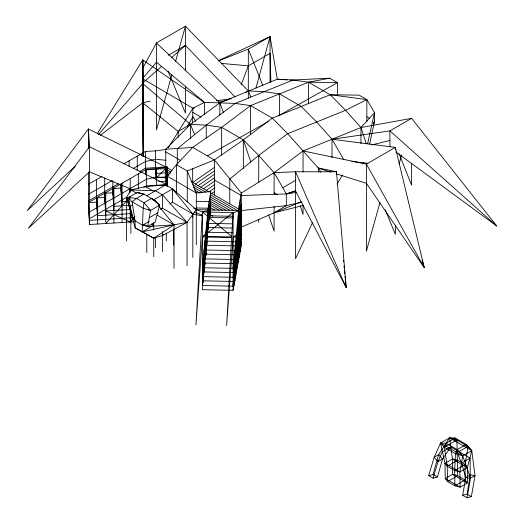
<?xml version="1.0" encoding="UTF-8"?>
<svg xmlns="http://www.w3.org/2000/svg" width="524" height="524" viewBox="0 0 524 524"><rect width="100%" height="100%" fill="white"/><g stroke="black" fill="none" stroke-linecap="round" stroke-linejoin="round"><path stroke-width="0.79" d="M232.695 223.866L208.473 223.368L210.635 211.617L210.635 215.233L212.882 216.111M428.711 475.674L433.047 474.515L438.64 454.616L449.559 437.822L471.77 450.647L462.771 455.841L459.895 471.888L460.144 487.156L445.236 478.55L452.474 474.371L457.688 475.707L465.07 479.971L454.937 485.82L454.675 470.591L455.421 453.673L457.223 449.625L466.216 444.431L471.77 450.647L467.356 467.578L459.895 471.888L454.675 470.591L447.214 466.288L444.981 463.275L452.435 458.972L457.655 460.262L465.116 464.565L465.07 479.971L467.382 482.977L460.144 487.156L454.937 485.82L447.555 481.556L445.236 478.55L444.981 463.275L440.56 443.016L449.559 437.822L455.114 438.018L466.216 444.431L471.77 450.647L475.006 475.615L471.371 496.641L467.041 497.8L462.699 495.291L465.738 477.547L461.539 463.065L457.223 452.638L457.223 449.625L446.114 443.212L440.56 443.016L434.141 457.216L428.711 475.674L433.053 478.176L437.455 476.997L442.544 458.978L450.797 446.965L449.559 437.822L456.915 439.99L468.017 446.402L465.116 464.565L467.356 467.578L467.382 482.977L452.474 474.371L452.435 458.972L450.797 446.965L442.23 451.917L438.057 461.565L433.053 478.176M302.204 202.041L286.34 205.644L241.309 210.569L196.304 209.652L187.035 222.359L162.427 235.564L153.742 238.237L142.161 231.883L143.229 208.264L143.969 202.722L151.429 198.413L155.825 200.993L159.578 205.238L155.156 222.169L147.703 226.479L142.482 225.182L135.022 220.879L132.788 217.866L126.533 197.45L130.876 189.93L145.351 186.59L165.617 184.92L172.56 188.928L196.304 209.652L202.336 212.004M192.57 123.094L192.911 108.245L143.268 79.157L142.783 59.933L204.445 102.37L235.204 103.411L250.583 105.606L272.297 118.142L287.676 133.705L318.441 168.178L320.911 172.291M202.415 283.857L208.473 221.698L210.635 209.947L202.415 211.945L195.93 324.965L202.415 237.012L207.609 232.25L208.473 227.547L232.695 228.045M235.695 263.696L205.015 263.068L204.144 267.764L234.831 268.393L237.431 266.827L241.322 210.576L233.101 212.574L226.61 325.594L233.101 237.641L238.296 232.879L241.322 216.425M205.768 255.817L206.744 241.125L207.609 236.429L231.831 236.92M210.314 216.163L210.635 211.617M202.415 267.142L208.473 204.982L210.628 192.439M202.415 277.17L206.711 233.069M233.101 267.771L239.16 205.611L241.309 193.068L274.104 172.671L303.055 150.945L360.957 127.542L411.622 118.352L496.667 225.949L395.843 151.953M233.101 277.799L239.16 215.639L241.309 203.882L241.322 212.246L239.16 223.997L233.101 286.156L202.415 285.528L203.567 279.259M233.101 284.486L239.16 222.327L241.322 210.576L210.327 192.681M462.699 495.291L467.1 494.112L470.224 474.954L470.107 458.12L450.797 446.965M187.035 265.819L187.035 222.359L174.007 224.862L147.703 226.479L150.578 210.432L143.969 202.722L136.515 198.413L128.367 197.607L132.788 217.866L134.648 218.94M467.041 497.8L470.506 478.209L462.771 455.841L457.223 449.625M205.88 255.581L205.88 250.007L207.262 242.488M206.168 252.62L205.015 258.889L235.695 259.518L241.322 228.962M204.583 269.598L203.279 276.646L233.966 277.275L241.322 237.313M241.322 220.604L237.431 241.754L234.831 280.93L234.831 250.007M241.322 224.783L236.56 250.636L205.88 250.007M234.831 268.393L241.322 233.141M233.101 286.156L241.322 241.492M233.101 290.335L233.101 212.574L202.415 211.945L202.415 289.707L233.101 290.335L241.322 245.671L241.309 193.068L214.395 159.925L192.681 147.395L165.761 149.248L165.761 183.557L166.914 184.697M369.616 144.224L374.529 121.168L374.529 112.608L366.839 99.599L359.15 95.158L330.199 94.739L272.297 118.142L243.346 139.869L214.395 159.925L187.258 171.001L176.398 164.733L167.353 176.228L167.353 186.066M367.606 143.727L374.529 112.608L360.957 127.542L360.957 143.589M210.628 203.253L208.473 215.01L206.744 232.767L206.744 222.739M255.987 87.98L270.037 36.608L218.37 60.66M399.065 164.274L401.6 154.993M171.826 74.893L156.473 129.834L156.473 42.916L185.424 26.2L248.324 90.927L250.767 96.927M175.533 61.616L185.424 26.2L185.424 70.707M380.005 202.362L366.407 251.035L366.407 164.117L395.358 147.401L424.309 267.751L366.407 183.341L336.231 173.804M373.402 125.046L374.529 121.168L373.723 122.505M241.21 84.587L248.324 65.854L270.037 53.324L270.888 81.79M444.313 447.26L446.114 443.212L455.114 438.018L456.915 439.99L457.688 475.707L447.555 481.556L447.214 466.288L444.313 447.26L440.56 443.016L462.771 455.841L455.421 453.673L444.313 447.26L456.915 439.99M312.533 222.582L295.536 258.679L295.536 171.761L336.474 171.761L346.194 287.65L295.536 190.985L286.34 193.946L241.309 195.524L214.395 179.987M362.87 164.064L363.636 162.623M142.967 67.878L156.473 42.916L219.825 102.887L223.584 112.817M187.487 126.402L192.911 116.603L195.793 121.398M337.109 183.976L342.565 174.983M168.243 147.827L192.911 108.245L204.445 102.37L156.473 62.14L142.79 78.338M97.326 133.594L142.783 59.933L143.209 156.669M171.872 170.477L165.767 166.953L88.405 129.028L27.333 210.543L75.233 166.278M273.148 173.942L274.104 172.671L295.536 171.761L346.194 287.65L345.061 276.338M142.233 80.421L143.268 79.157L143.268 156.624M98.479 134.491L142.783 83.571L190.422 124.358L194.705 134.851M127.66 199.709L105.776 223.512L105.776 192.59M162.427 235.564L163.508 234.411M165.761 149.248L190.422 124.358L219.825 102.887L277.275 79.229L293.106 80.015L308.485 82.203L337.436 82.622L337.436 94.864M165.754 168.623L156.597 177.538L165.761 176.974M113.918 210.478L112.83 192.76L104.689 193.258L105.776 210.976L130.207 222.012L133.07 219.228M142.155 83.526L161.654 66.352M171.407 57.764L185.424 45.424L234.962 96.901M278.126 116.014L337.436 82.622L329.747 78.181L293.106 80.015L235.204 103.411L206.253 125.138L177.302 148.75L177.302 164.11M366.839 121.627L366.839 99.599L345.578 110.309L287.676 133.705L258.725 155.438L229.774 179.044L229.774 203.908M233.101 212.574L202.415 237.012L231.49 237.608M100.326 135.323L142.783 102.796L150.192 101.132M176.398 193.389L176.398 164.733L192.681 147.395L221.632 127.332L250.583 105.606L308.485 82.203L329.747 78.181M214.395 167.451L192.681 182.496L192.681 168.243M195.4 184.062L214.48 170.844M198.111 185.627L214.558 174.23M200.823 187.192L214.643 177.623M203.541 188.758L214.729 181.009M206.253 190.33L214.807 184.402M214.892 187.795L208.971 191.895L191.286 181.684M211.683 193.461L214.316 191.64M153.742 256.622L153.742 238.237L174.007 224.862L158.811 206.063M178.186 137.353L178.186 131.504L190.422 124.358L206.253 125.138L221.632 127.332L243.346 139.869L258.725 155.438L274.104 172.671L286.34 193.946L286.34 205.644L274.104 212.79L241.309 227.18M245.605 92.519L248.324 90.927L264.155 91.713L279.534 93.907L301.248 106.444L316.627 122.007L332.006 139.246L343.836 159.807M168.492 55.197L185.424 45.424M287.047 79.903L277.275 79.229L270.037 36.608L248.324 49.145L218.429 60.954M146.799 195.779L165.617 184.92M130.031 206.508L132.67 204.982M153.742 199.795L172.56 188.928L192.825 214.002L192.825 257.461M132.788 217.866L134.819 216.694M155.825 200.993L143.969 194.109L137.367 192.413L128.367 197.607L132.12 201.851L143.229 208.264L150.578 210.432L159.578 205.238L151.429 198.413M160.423 209.305L162.427 208.152L187.035 222.359L162.427 194.777L155.484 190.769L130.876 189.93L136.495 193.179M169.861 203.862L172.56 202.297L192.825 214.002M149.347 217.657L157.907 212.711M142.482 225.182L149.399 221.194M130.581 197.116L126.533 197.45L135.218 227.874L142.161 231.883L153.742 225.202L151.659 223.997M282.58 187.841L295.995 180.092M411.622 118.352L389.908 130.889L332.006 139.246L332.006 157.698M455.421 453.673L468.017 446.402M447.214 466.288L457.655 460.262M461.539 463.065L470.107 458.12M454.675 470.591L465.116 464.565M88.405 184.232L101.977 176.431M123.69 163.96L145.403 151.482L155.582 150.86L165.767 149.458M88.405 194.26L112.156 180.616M133.188 168.532L145.403 161.51L155.582 159.217L165.767 160.265M88.405 200.947L118.26 183.793M139.292 171.708L145.403 168.197L165.754 166.946L166.933 186.046M89.493 201.943L146.491 169.2L156.669 168.577L166.855 167.169M89.493 211.978L129.932 188.738M89.493 218.659L126.815 197.221M143.779 187.474L146.491 185.915L166.842 184.664L166.704 182.326M207.511 155.759L268.236 121.575M300.828 201.989L274.104 212.79L303.396 205.401M295.536 190.703L286.34 193.946L296.846 192.36M371.765 144.958L389.738 140.498M192.911 108.245L194.483 107.872M218.816 102.141L227.455 100.11M142.161 231.883L174.007 224.862L174.007 268.321M216.314 100.759L231.346 98.715M165.761 168.623L145.403 169.868L145.698 174.702M165.761 172.796L155.582 173.424L155.582 150.86M158.713 181.586L165.761 181.153M120.972 184.599L120.972 188.083L112.83 188.581L113.918 206.299L129.389 205.349M122.066 222.51L122.066 201.622L127.764 201.268M105.776 210.976L130.207 209.476M131.832 213.556L97.634 215.652L96.547 197.941L104.689 197.437L105.776 215.154M132.493 217.696L89.493 220.335L88.405 202.618L96.547 202.12L97.634 219.831M88.405 172.016L88.405 206.797L89.493 224.508L134.275 221.763M142.783 59.933L142.783 102.796L143.268 102.796M196.304 201.295L210.635 201.589M196.304 207.982L210.635 208.277M209.554 215.823L232.97 216.301M209.554 217.493L232.97 217.971M207.609 232.25L232.643 232.761M233.449 236.953L238.296 237.058M230.966 245.802L206.744 245.304L206.744 233.042M232.584 245.835L237.431 245.933M205.88 254.186L236.56 254.815M234.831 272.572L204.144 271.943L204.144 249.378M203.279 280.825L233.16 281.44M290.303 80.126L295.189 80.46M221.141 63.378L248.324 65.854M166.855 177.983L156.669 176.929L146.491 179.228L130.207 188.581L130.207 178.553M351.82 161.418L367.946 163.35M332.006 139.246L395.358 147.401L395.358 149.805M308.485 103.719L308.485 82.203L330.199 94.739L366.839 99.599M317.983 167.922L336.474 171.761L336.474 174.125M192.845 213.949L202.421 215.94M330.814 172.095L318.441 168.178L318.441 172.16M194.057 212.063L202.421 215.141M133.076 190.055L89.493 171.82L28.42 228.254L89.493 146.746L88.405 129.028L88.405 148.443M140.249 154.442L145.403 156.971M166.842 184.664L89.493 146.746L89.493 224.508M433.047 474.515L437.455 476.997M366.839 116.734L369.636 118.345M192.911 112.424L200.947 117.062M274.104 192.734L277.504 194.692M165.767 151.908L180.8 160.586M165.905 169.167L170.863 172.029M192.832 184.717L205.591 192.079M210.55 194.941L237.477 210.491M166.036 171.381L170.261 173.824M193.5 187.238L202.657 192.524M210.406 196.998L233.645 210.412M166.173 173.595L169.003 175.226M194.456 189.924L200.109 193.192M210.72 199.31L229.807 210.334M210.53 201.34L225.975 210.255M210.347 203.233L222.392 210.183M210.334 205.218L218.809 210.111M210.478 207.583L214.716 210.026M193.585 208.087L196.304 209.652M145.351 186.59L153.034 191.024M138.755 193.218L137.367 192.413L144.716 194.581L143.969 194.109L136.515 198.413L132.12 201.851L135.022 220.879L135.218 227.874L146.799 234.228L146.799 252.614M158.189 204.439L159.578 205.238M148.495 209.233L150.578 210.432M126.533 240.909L126.533 197.45L129.323 199.068M157.239 215.181L174.007 224.862M143.969 224.324L147.703 226.479M147.493 234.628L153.742 238.237M452.435 458.972L467.356 467.578M444.981 463.275L459.895 471.888M467.1 494.112L471.371 496.641M142.783 102.796L178.186 131.504M202.415 211.945L231.877 236.612M241.322 245.671L237.431 241.754L206.744 241.125L207.393 241.78M330.199 94.739L345.578 110.309L360.957 127.542L366.309 143.799M493.89 222.982L496.667 225.949L389.908 130.889L389.908 146.805M126.533 197.45L129.651 203.109M385.192 209.672L395.358 234.32L395.358 225.346M168.158 71.238L185.424 113.118L185.424 86.205M398.961 153.519L411.622 185.208L411.622 163.37M262.799 85.36L248.324 49.145L248.324 98.152M250.819 162.04L243.346 139.869L243.346 168.44M268.622 214.899L274.104 231.176L274.104 206.371M300.18 205.447L303.055 214.46L303.055 205.022M422.062 259.911L424.309 267.751L366.407 164.117L303.055 150.945L303.055 171.97M343.443 260.179L343.606 261.797M344.013 265.838L344.255 268.262M344.497 270.685L344.818 273.914M166.848 176.306L167.353 184.586M166.848 182.994L167.032 186M155.582 167.575L156.322 179.653M155.582 169.245L156.224 179.712M129.664 188.083L129.906 192.112M129.415 188.234L129.71 193.068M121.024 184.71L122.066 201.622M120.972 188.083L122.066 205.801M166.311 175.809L166.553 179.942M88.405 129.028L88.89 148.05M143.268 146.851L142.783 83.571L143.19 156.624M466.216 444.431L466.216 447.437M455.114 438.018L455.114 441.031M446.114 443.212L446.114 446.225M279.534 93.907L279.534 115.215M274.104 172.671L274.104 194.339M270.037 36.608L270.037 82.438M258.725 155.438L258.725 182.228M258.725 219.209L258.725 222.294M250.583 105.606L250.583 134.668M240.241 199.736L240.241 251.553M239.16 205.611L239.16 257.428M238.296 214.493L238.296 262.124M237.431 223.368L237.431 266.827M236.56 232.25L236.56 271.53M235.695 241.132L235.695 276.233M233.966 258.889L233.966 285.632M221.632 127.332L221.632 155.124M219.825 102.887L219.825 115.025M214.395 159.925L214.395 195.026M210.635 215.796L210.635 191.561L196.304 192.937L167.353 176.228L166.848 166.278L166.848 185.778M209.554 199.107L209.554 218.881M208.473 204.982L208.473 228.942M207.609 213.864L207.609 238.518M206.253 125.138L206.253 138.133M205.88 231.621L205.88 249.509M205.015 240.503L205.015 265.157M204.445 102.37L204.445 114.304M203.279 258.26L203.279 282.22M196.304 244.754L196.304 192.937L187.258 171.001L187.258 202.041M192.681 213.694L192.681 217.591M190.422 124.358L190.422 138.801M173.719 229.119L173.719 245.219M172.56 188.928L172.56 202.297M166.265 233.665L166.265 240.909M162.427 194.777L162.427 208.152M162.427 231.516L162.427 251.605M156.669 168.577L156.669 185.286M155.484 237.169L155.484 247.597M153.742 222.792L153.742 230.088M146.491 169.2L146.491 187.029M145.403 151.482L145.403 174.047M138.349 173.876L138.349 188.365M137.262 156.159L137.262 170.647M130.876 211.663L130.876 233.39M130.207 188.856L130.207 192.066M130.207 208.087L130.207 222.012M129.12 160.842L129.12 166.239M122.066 183.236L122.066 201.118M120.972 188.778L120.972 192.262M113.918 187.913L113.918 223.014M112.83 180.97L112.83 194.849M104.689 177.957L104.689 201.616M97.634 197.266L97.634 224.01M96.547 179.549L96.547 204.904M438.64 454.616L434.141 457.216L438.057 461.565L442.544 458.978L438.64 454.616M470.224 474.954L465.738 477.547L470.506 478.209L475.006 475.615L470.224 474.954"/></g></svg>
